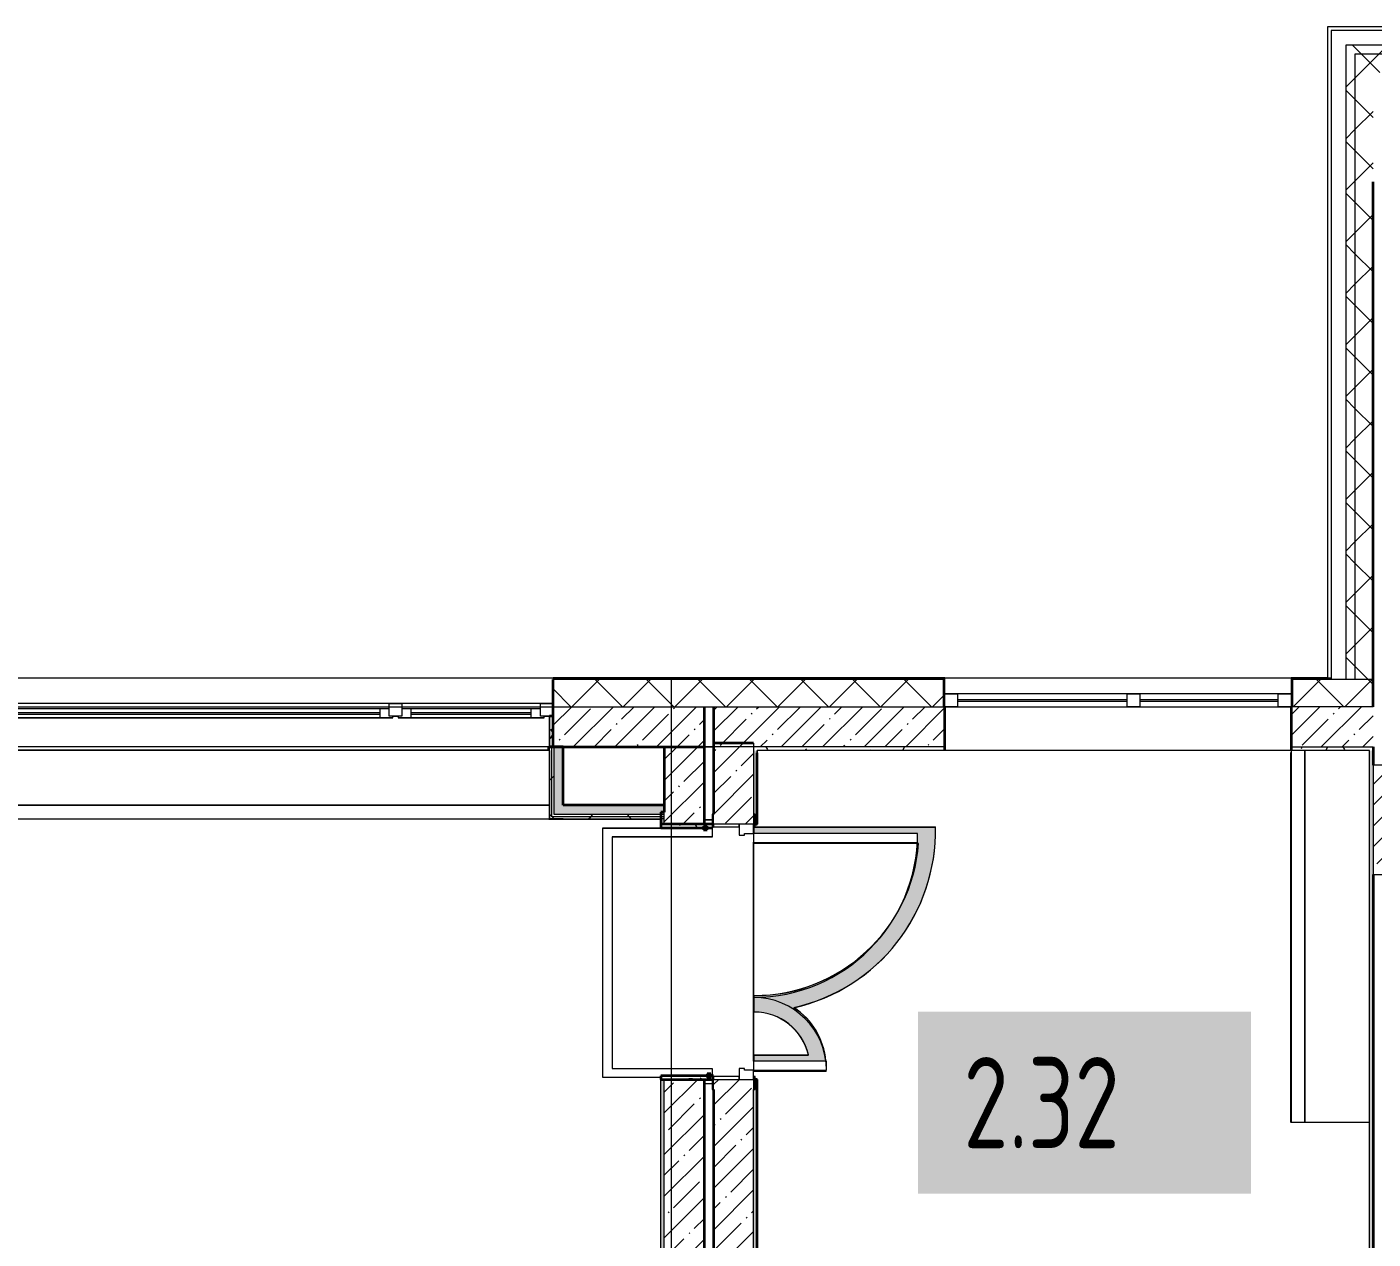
# Model space of a CAD drawing. Header units: millimetres. Extents: x 3914 to 443608, y -156176 to 78197.
# Drawn here: x 209736 to 217124, y -125279 to -118628 of the extents above; entities that cross this region are included whole.
import ezdxf

# ---------------------------------------------------------------- set-up
doc = ezdxf.new("R2010")
doc.units = ezdxf.units.MM
for name, color, linetype, lineweight in [('A-DOOR-1', 7, 'Continuous', 5), ('A-FLOR', 7, 'Continuous', 9), ('A-FLOR-PATT-1', 7, 'Continuous', 5), ('A-GLAZ', 7, 'Continuous', 9), ('A-GLAZ-1', 7, 'Continuous', 5), ('A-WALL', 7, 'Continuous', 5), ('A-WALL-1', 7, 'Continuous', 35), ('I-WALL', 7, 'Continuous', 5), ('S-COLS', 7, 'Continuous', 9), ('S-COLS-1', 7, 'Continuous', 5), ('S-STRS', 7, 'Continuous', 9), ('Оси', 7, 'Continuous', 9)]:
    doc.layers.add(name, color=color, linetype=linetype, lineweight=lineweight)
doc.layers.add('A-DOOR-FRAM-1', color=7, linetype='Continuous', lineweight=5, true_color=0xc0c0c0)
doc.layers.add('A-WALL-FNSH-1', color=9, linetype='Continuous', lineweight=5, true_color=0x808080)
doc.styles.add('СПДС', font='ГОСТ тип А.ttf', dxfattribs={"width": 0.9})
pattern_1 = [(45, (174964.42, -145977.62), (-114.04925, 114.04925), []), (45, (175078.47, -145977.62), (-114.04925, 114.04925), [201.612, -40.322, 6.706, -33.617])]
pattern_2 = [(45, (174964.42, -145977.62), (-141.42136, 141.42136), []), (135, (174964.42, -145977.62), (-141.42136, -141.42136), [])]
pattern_3 = [(0, (174964.42, -145977.62), (243.84, 60.96), [20.117, -162.763, 20.117, -162.763, -975.36]), (0, (174964.42, -145977.62), (243.84, 60.96), [-365.76, 20.117, -345.643, 20.117, -162.763, -426.72]), (0, (174964.42, -145977.62), (243.84, 60.96), [-914.4, 20.117, -101.803, 20.117, -284.683]), (120, (175055.86, -145947.14), (-174.71291, 180.691634), [20.117, -162.763, 20.117, -162.763, -975.36]), (120, (175055.86, -145947.14), (-174.71291, 180.691634), [-365.76, 20.117, -345.643, 20.117, -162.763, -426.72]), (120, (175055.86, -145947.14), (-174.71291, 180.691634), [-914.4, 20.117, -101.803, 20.117, -284.683]), (240, (175086.34, -145825.22), (-69.12709, -241.651634), [20.117, -162.763, 20.117, -162.763, -975.36]), (240, (175086.34, -145825.22), (-69.12709, -241.651634), [-365.76, 20.117, -345.643, 20.117, -162.763, -426.72]), (240, (175086.34, -145825.22), (-69.12709, -241.651634), [-914.4, 20.117, -101.803, 20.117, -284.683])]
pattern_4 = [(45, (174964.42, -145977.62), (-212.132, 212.132), []), (135, (174964.42, -145977.62), (-212.132, -212.132), [])]

# ---------------------------------------------------------------- blocks, each defined once
blk = doc.blocks.new('BSC_Колонна _Прямоугольная - 600х600-V315-Объем проектирования 2 этажа')
at = {"layer": 'S-COLS-1'}
h = blk.add_hatch(dxfattribs=at)
h.set_pattern_fill('FP_68', color=256, style=0, pattern_type=2)
h.set_pattern_definition([(45, (-42460, -23000), (-114.04925, 114.04925), []), (45, (-42345.95, -23000), (-114.04925, 114.04925), [201.613, -40.323, 6.706, -33.617])])
h.paths.add_polyline_path([(-300, -300), (300, -300), (300, 300), (-300, 300), (-300, 156.7)])
for p, q in [((300, 300), (-300, 300)), ((-300, 300), (-300, -300)), ((300, -300), (300, 300)), ((-300, -300), (300, -300))]:
    blk.add_line(p, q, dxfattribs=at)
blk = doc.blocks.new('120_Окно_СКБ_2Ст - 120_Окно_СКБ_2Ст 3100х2500 _мал_створка слева_ 2-V362-Объем проектирования 2 этажа')
at = {"layer": 'A-GLAZ'}
for p, q in [((-1550, -127), (-1550, -57)), ((-1550, -57), (-1480, -57)), ((-1480, -57), (-1480, -127)), ((650, -127), (650, -57)), ((650, -57), (720, -57)), ((720, -57), (720, -127)), ((1480, -127), (1480, -57)), ((1480, -57), (1550, -57)), ((1550, -57), (1550, -127)), ((-1480, -127), (-1550, -127)), ((-1480, -127), (-1500, -127)), ((-1500, -127), (-1500, -137)), ((-1500, -137), (670, -137)), ((670, -137), (-1500, -137)), ((650, -87), (-1480, -87)), ((-1480, -87), (-1480, -127)), ((-1430, -137), (-1430, -87)), ((600, -137), (600, -87)), ((650, -127), (650, -87)), ((720, -127), (650, -127)), ((670, -127), (650, -127)), ((670, -137), (670, -127)), ((720, -127), (700, -127)), ((700, -127), (700, -137)), ((700, -137), (1500, -137)), ((1500, -137), (700, -137)), ((1480, -87), (720, -87)), ((720, -87), (720, -127)), ((770, -137), (770, -87)), ((1430, -137), (1430, -87)), ((1480, -127), (1480, -87)), ((1550, -127), (1480, -127)), ((1500, -127), (1480, -127)), ((1500, -137), (1500, -127))]:
    blk.add_line(p, q, dxfattribs=at)
at = {"layer": 'A-GLAZ-1'}
for p, q in [((1550, -57), (-1550, -57)), ((-1549.8, -127), (-1500, -127)), ((-1430, -107), (600, -107)), ((600, -117), (-1430, -117)), ((670, -127), (700, -127)), ((770, -107), (1430, -107)), ((1430, -117), (770, -117)), ((1500, -127), (1530, -127))]:
    blk.add_line(p, q, dxfattribs=at)
blk = doc.blocks.new('120_Окно_СКБ_2Ст - 120_Окно_СКБ_2Ст 1900х2400 глухое-23537524-Объем проектирования 2 этажа')
at = {"layer": 'A-GLAZ'}
for p, q in [((-950, 5), (-950, 75)), ((-950, 75), (-880, 75)), ((-880, 75), (-880, 5)), ((-120, 5), (-120, 75)), ((-120, 75), (-50, 75)), ((-50, 75), (-50, 5)), ((880, 5), (880, 75)), ((880, 75), (950, 75)), ((950, 75), (950, 5)), ((-880, 5), (-950, 5)), ((-50, 5), (-120, 5)), ((950, 5), (880, 5))]:
    blk.add_line(p, q, dxfattribs=at)
at = {"layer": 'A-GLAZ-1'}
for p, q in [((950, 75), (-950, 75)), ((-950, 5), (950, 5)), ((-120, 45), (-880, 45)), ((-120, 35), (-880, 35)), ((880, 45), (-50, 45)), ((880, 35), (-50, 35))]:
    blk.add_line(p, q, dxfattribs=at)
blk = doc.blocks.new('Зашивка приборов отопления22 - Зашивка приборов отопления-33321747-Объем проектирования 2 этажа')
at = {"layer": 'A-WALL'}
for p, q in [((37267.8, 26888.4), (34187.8, 26888.4)), ((34187.8, 26567.4), (37267.8, 26567.4)), ((37267.8, 26567.4), (34187.8, 26567.4)), ((34187.8, 26492.4), (37267.8, 26492.4))]:
    blk.add_line(p, q, dxfattribs=at)
blk = doc.blocks.new('Зашивка приборов отопления28 - Зашивка приборов отопления-33322877-Объем проектирования 2 этажа')
at = {"layer": 'A-WALL'}
for p, q in [((75381, 485.9), (73341, 485.9)), ((73341, 485.9), (73341, 410.9)), ((73341, 410.9), (73341, 55.9)), ((73341, 410.9), (75381, 410.9)), ((75381, 410.9), (73341.4, 410.9)), ((73341.4, 410.9), (73341.4, 55.9))]:
    blk.add_line(p, q, dxfattribs=at)

msp = doc.modelspace()

# ---------------------------------------------------------------- hatches: boundary and pattern name
at = {"layer": 'A-FLOR-PATT-1'}
h = msp.add_hatch(color=256, dxfattribs=at)
h.paths.add_polyline_path([(213744.6, -124359.6), (214122.3, -124359.6), (214122, -124352.6), (213727.8, -124352.6), (213727.8, -124359.6), (213744.4, -124359.6)])
h.paths.add_polyline_path([(214025, -124302.6), (214120.4, -124302.6), (214120, -124291.3), (214101.9, -124214.2), (214080.7, -124160.9), (214044.9, -124102.8), (213999.5, -124051.7), (213946.1, -124009.2), (214047, -123980.8), (214144.3, -123942), (214237, -123893.2), (214324.1, -123834.9), (214404.6, -123767.8), (214477.5, -123692.6), (214553.4, -123592.2), (214597.8, -123521.3), (214650.3, -123409.1), (214683.7, -123312), (214707, -123211.4), (214719.7, -123108.4), (214722.6, -123018.4), (213727.8, -123018.4), (213727.8, -123052.6), (214624.4, -123052.6), (214624.4, -123102.6), (213727.8, -123102.6), (213727.8, -123108.4), (214630.1, -123108.4), (214616.1, -123211.4), (214590.5, -123312), (214553.4, -123409.1), (214505.5, -123501.3), (214447.3, -123587.4), (214379.6, -123666.2), (214303.4, -123736.8), (214219.5, -123798.2), (214122.3, -123852.5), (214025, -123892.7), (213933.9, -123919.6), (213831.6, -123937.4), (213727.8, -123943.4), (213727.8, -124033.4), (213786, -124039), (213842, -124055.6), (213893.9, -124082.5), (213946.1, -124126.5), (213977.6, -124163.3), (214009.8, -124224.4), (214025, -124269.6), (213727.8, -124269.6), (213727.8, -124302.6), (213915.8, -124302.6)])
at = {"layer": 'A-WALL'}
h = msp.add_hatch(dxfattribs=at)
h.set_pattern_fill('FP_24', color=256, style=0, pattern_type=2)
h.set_pattern_definition(pattern_2)
h.paths.add_polyline_path([(259275.1, -118777.6), (268124.4, -118777.6), (268124.4, -118727.6), (255314.4, -118727.6), (255314.4, -118777.6), (259164.4, -118777.6)])
h.paths.add_polyline_path([(252654.4, -118777.6), (252814.4, -118777.6), (252814.4, -118727.6), (251304.4, -118727.6), (251304.4, -118777.6), (252634.4, -118777.6)])
h.paths.add_polyline_path([(248473.4, -118777.6), (249204.4, -118777.6), (249204.4, -118727.6), (243824.4, -118727.6), (243824.4, -118777.6), (248072.7, -118777.6)])
h.paths.add_polyline_path([(240224.4, -118777.6), (240224.4, -118727.6), (239144.4, -118727.6), (239144.4, -118777.6), (240122.6, -118777.6)])
h.paths.add_polyline_path([(241124.4, -118777.6), (242924.4, -118777.6), (242924.4, -118727.6), (241124.4, -118727.6)])
h.paths.add_polyline_path([(236004.4, -118777.6), (236004.4, -118727.6), (234824.4, -118727.6), (234824.4, -118777.6), (235786.2, -118777.6)])
h.paths.add_polyline_path([(229745.4, -118777.6), (229974.3, -118777.6), (229974.3, -118727.6), (228824.6, -118727.6), (228824.6, -118777.6), (229744.4, -118777.6)])
h.paths.add_polyline_path([(230874.3, -118777.6), (232124.4, -118777.6), (232124.4, -118727.6), (230874.3, -118727.6)])
h.paths.add_polyline_path([(225667.9, -118777.6), (225724.6, -118777.6), (225724.6, -118727.6), (224624.7, -118727.6), (224624.7, -118777.6), (225329.2, -118777.6)])
h.paths.add_polyline_path([(223724.4, -118777.6), (223724.7, -118777.6), (223724.4, -118727.6), (222471.4, -118727.6), (222471.4, -118777.6), (223499.7, -118777.6)])
h.paths.add_polyline_path([(219163.3, -118777.6), (219371.4, -118777.6), (219371.4, -118727.6), (216974.4, -118727.6), (216974.4, -118777.6), (217745.4, -118777.6)])
h = msp.add_hatch(dxfattribs=at)
h.set_pattern_fill('FP_24', color=256, style=0, pattern_type=2)
h.set_pattern_definition(pattern_2)
h.paths.add_polyline_path([(216974.4, -122207.6), (217024.4, -122207.6), (217024.4, -118777.6), (216974.4, -118777.6), (216974.4, -122204.6)])
h = msp.add_hatch(dxfattribs=at)
h.set_pattern_fill('FP_24', color=256, style=0, pattern_type=2)
h.set_pattern_definition(pattern_2)
h.paths.add_polyline_path([(267586.5, -118877.6), (268024.4, -118877.6), (268024.4, -118777.6), (255314.4, -118777.6), (255314.4, -118877.6), (266863.8, -118877.6)])
h.paths.add_polyline_path([(252214.4, -118877.6), (252814.4, -118877.6), (252814.4, -118777.6), (251304.4, -118777.6), (251304.4, -118877.6), (251714.4, -118877.6)])
h.paths.add_polyline_path([(235124.4, -118877.6), (236004.4, -118877.6), (236004.4, -118777.6), (234824.4, -118777.6), (234824.4, -118877.6), (235104.4, -118877.6)])
h.paths.add_polyline_path([(231824.9, -118877.6), (232124.4, -118877.6), (232124.4, -118777.6), (230874.3, -118777.6), (230874.3, -118877.6), (231449.8, -118877.6)])
h.paths.add_polyline_path([(239144.4, -118877.6), (240224.4, -118877.6), (240224.4, -118777.6), (239144.4, -118777.6), (239144.4, -118807.6)])
h.paths.add_polyline_path([(241124.4, -118877.6), (242924.4, -118877.6), (242924.4, -118777.6), (241124.4, -118777.6), (241124.4, -118876.8)])
h.paths.add_polyline_path([(229974.3, -118877.6), (229974.3, -118777.6), (228824.6, -118777.6), (228824.6, -118877.6), (229745.4, -118877.6)])
h.paths.add_polyline_path([(217124.4, -118877.6), (219371.4, -118877.6), (219371.4, -118777.6), (217024.4, -118777.6), (217024.4, -118877.6)])
h.paths.add_polyline_path([(222471.4, -118877.6), (223724.7, -118877.6), (223724.4, -118777.6), (222471.4, -118777.6), (222471.4, -118837.6)])
h.paths.add_polyline_path([(249004.4, -118877.6), (249204.4, -118877.6), (249204.4, -118777.6), (243824.4, -118777.6), (243824.4, -118877.6), (248795.4, -118877.6)])
h.paths.add_polyline_path([(224624.7, -118877.6), (225724.6, -118877.6), (225724.6, -118777.6), (224624.7, -118777.6)])
h = msp.add_hatch(dxfattribs=at)
h.set_pattern_fill('FP_24', color=256, style=0, pattern_type=2)
h.set_pattern_definition(pattern_2)
h.paths.add_polyline_path([(217024.4, -122207.6), (217124.4, -122207.6), (217124.4, -118877.6), (217024.4, -118877.6), (217024.4, -122199.6)])
h = msp.add_hatch(dxfattribs=at)
h.set_pattern_fill('FP_24', color=256, style=0, pattern_type=2)
h.set_pattern_definition(pattern_2)
h.paths.add_polyline_path([(217124.4, -122357.6), (217124.4, -122207.6), (216682.4, -122207.6), (216682.4, -122357.6), (217024.4, -122357.6)])
h.paths.add_polyline_path([(208804.4, -122357.6), (209524.4, -122357.6), (209524.4, -122207.6), (208804.4, -122207.6), (208804.4, -122351.3)])
h.paths.add_polyline_path([(212624.4, -122357.6), (214766.4, -122357.6), (214766.4, -122207.6), (212624.4, -122207.6), (212624.4, -122339.6)])
at = {"layer": 'I-WALL'}
h = msp.add_hatch(dxfattribs=at)
h.set_pattern_fill('FP_1', color=256, style=0, pattern_type=2)
h.set_pattern_definition(pattern_1)
h.paths.add_polyline_path([(209524.4, -122577.6), (209524.4, -122357.6), (208574.4, -122357.6), (208574.4, -122577.6), (209045, -122577.6)])
h.paths.add_polyline_path([(213454.4, -122577.6), (213454.4, -122357.6), (212624.4, -122357.6), (212624.4, -122577.6), (213381.4, -122577.6)])
h = msp.add_hatch(dxfattribs=at)
h.set_pattern_fill('FP_191', color=256, style=0, pattern_type=2)
h.set_pattern_definition(pattern_3)
h.paths.add_polyline_path([(212624.4, -122577.6), (212624.4, -122409.6), (212604.4, -122409.6), (212604.4, -122577.6)])
h = msp.add_hatch(dxfattribs=at)
h.set_pattern_fill('FP_1', color=256, style=0, pattern_type=2)
h.set_pattern_definition(pattern_1)
h.paths.add_polyline_path([(213724.4, -122577.6), (214774.4, -122577.6), (214774.4, -122357.6), (213504.4, -122357.6), (213504.4, -122557.3), (213615.2, -122577.6)])
h.paths.add_polyline_path([(217124.4, -122577.6), (217124.4, -122357.6), (216674.4, -122357.6), (216674.4, -122577.6), (217107.6, -122577.6)])
h = msp.add_hatch(dxfattribs=at)
h.set_pattern_fill('FP_1', color=256, style=0, pattern_type=2)
h.set_pattern_definition(pattern_1)
h.paths.add_polyline_path([(213504.4, -135527.6), (213724.4, -135527.6), (213724.4, -133852.6), (213504.4, -133852.6), (213504.4, -135297.6)])
h.paths.add_polyline_path([(213724.4, -132452.6), (213724.4, -124402.6), (213504.4, -124402.6), (213504.4, -132452.6), (213720, -132452.6)])
h.paths.add_polyline_path([(213716, -123002.6), (213724.4, -123002.6), (213724.4, -122577.6), (213615.2, -122577.6), (213504.4, -122557.3), (213504.4, -123002.6), (213674.4, -123002.6)])
h = msp.add_hatch(dxfattribs=at)
h.set_pattern_fill('FP_192', color=256, style=0, pattern_type=2)
h.set_pattern_definition(pattern_4)
h.paths.add_polyline_path([(212604.4, -122973.6), (212616.9, -122973.6), (212616.9, -122578.6), (212604.4, -122578.6), (212604.4, -122961.1)])
h = msp.add_hatch(dxfattribs=at)
h.set_pattern_fill('FP_192', color=256, style=0, pattern_type=2)
h.set_pattern_definition(pattern_4)
h.paths.add_polyline_path([(212616.9, -122961.1), (212629.4, -122961.1), (212629.4, -122578.6), (212616.9, -122579.6), (212616.9, -122898.6)])
for points in [[(212629.4, -122948.6), (212679.4, -122948.6), (212679.4, -122578.6), (212629.4, -122578.6), (212629.4, -122898.6)], [(212679.4, -122948.6), (213234.4, -122948.6), (213234.4, -122898.6), (212679.4, -122898.6)]]:
    msp.add_hatch(color=256, dxfattribs=at).paths.add_polyline_path(points)
h = msp.add_hatch(dxfattribs=at)
h.set_pattern_fill('FP_1', color=256, style=0, pattern_type=2)
h.set_pattern_definition(pattern_1)
h.paths.add_polyline_path([(213234.4, -134777.6), (213454.4, -134777.6), (213454.4, -133852.6), (213234.4, -133852.6), (213234.4, -133877.6)])
h.paths.add_polyline_path([(213454.4, -132452.6), (213454.4, -124402.6), (213234.4, -124402.6), (213234.4, -132452.6), (213381.4, -132452.6)])
h.paths.add_polyline_path([(213454.4, -123002.6), (213454.4, -122577.6), (213234.4, -122577.6), (213234.4, -123002.6), (213381.4, -123002.6)])
h = msp.add_hatch(dxfattribs=at)
h.set_pattern_fill('FP_191', color=256, style=0, pattern_type=2)
h.set_pattern_definition(pattern_3)
h.paths.add_polyline_path([(217104.4, -122597.6), (217124.4, -122597.6), (217124.4, -122577.6), (216674.4, -122577.6), (216674.4, -122597.6), (216995.1, -122597.6)])
h.paths.add_polyline_path([(214774.4, -122597.6), (214774.4, -122577.6), (213724.4, -122577.6), (213724.4, -122597.6), (214766.4, -122597.6)])
h = msp.add_hatch(dxfattribs=at)
h.set_pattern_fill('FP_191', color=256, style=0, pattern_type=2)
h.set_pattern_definition(pattern_3)
h.paths.add_polyline_path([(213744.4, -130777.6), (213744.4, -124402.6), (213732.4, -124402.6), (213732.4, -124457.6), (213724.4, -124457.6), (213724.4, -130777.6)])
h.paths.add_polyline_path([(213732.4, -123002.6), (213744.4, -123002.6), (213744.4, -122598.6), (213724.4, -122598), (213724.4, -122947.6), (213732.4, -122947.6), (213732.4, -122994.6)])
h = msp.add_hatch(dxfattribs=at)
h.set_pattern_fill('FP_191', color=256, style=0, pattern_type=2)
h.set_pattern_definition(pattern_3)
h.paths.add_polyline_path([(217124.4, -130757.6), (217124.4, -122597.6), (217104.4, -122598.6), (217104.4, -130757.6)])
h = msp.add_hatch(dxfattribs=at)
h.set_pattern_fill('FP_192', color=256, style=0, pattern_type=2)
h.set_pattern_definition(pattern_4)
h.paths.add_polyline_path([(212679.4, -122973.6), (213217.2, -122971.4), (213234.4, -122961.1), (212616.9, -122961.1), (212616.9, -122973.6), (212658.7, -122973.6)])
h = msp.add_hatch(dxfattribs=at)
h.set_pattern_fill('FP_192', color=256, style=0, pattern_type=2)
h.set_pattern_definition(pattern_4)
h.paths.add_polyline_path([(212679.4, -122961.1), (213234.4, -122961.1), (213234.4, -122948.6), (212629.4, -122948.6), (212629.4, -122961.1), (212658.7, -122961.1)])
h = msp.add_hatch(dxfattribs=at)
h.set_pattern_fill('FP_191', color=256, style=0, pattern_type=2)
h.set_pattern_definition(pattern_3)
h.paths.add_polyline_path([(213234.4, -134777.6), (213234.4, -133852.6), (213214.4, -133852.6), (213214.4, -134756.6)])
h.paths.add_polyline_path([(213214.4, -134777.6), (213234.4, -134777.6), (213214.4, -134757.6)])
h.paths.add_polyline_path([(213214.4, -132452.6), (213234.4, -132452.6), (213234.1, -124402.6), (213214.4, -124402.6), (213214.4, -132427.6)])
h.paths.add_polyline_path([(213214.8, -123002.6), (213234.4, -123002.6), (213234.4, -122961.1), (213214.4, -122974.6), (213214.4, -123002.6)])
h = msp.add_hatch(dxfattribs=at)
h.set_pattern_fill('FP_191', color=256, style=0, pattern_type=2)
h.set_pattern_definition(pattern_3)
h.paths.add_polyline_path([(213381.4, -123022.6), (213496.4, -123022.6), (213496.4, -123002.6), (213214.4, -123002.6), (213215, -123022.6), (213234.4, -123022.6)])
h = msp.add_hatch(dxfattribs=at)
h.set_pattern_fill('FP_191', color=256, style=0, pattern_type=2)
h.set_pattern_definition(pattern_3)
h.paths.add_polyline_path([(213242.9, -124402.6), (213496.4, -124402.6), (213497.8, -124387.6), (213504.4, -124387.6), (213503.7, -124382.6), (213214.4, -124382.6), (213214.4, -124402.6), (213234.4, -124402.6)])

# ---------------------------------------------------------------- linework, layer by layer
at = {"layer": 'A-DOOR-1'}
for p, q in [((214624.4, -123052.6), (213724.4, -123052.6)), ((213724.4, -123052.6), (213724.4, -123102.6)), ((214624.4, -123102.6), (214624.4, -123052.6)), ((213724.4, -123102.6), (214624.4, -123102.6)), ((214124.4, -124302.6), (213724.4, -124302.6)), ((213724.4, -124302.6), (213724.4, -124352.6)), ((214124.4, -124352.6), (214124.4, -124302.6)), ((213724.4, -124352.6), (214124.4, -124352.6))]:
    msp.add_line(p, q, dxfattribs=at)
for centre, radius, start, end in [((213724.4, -123052.6), 900, 270, 0), ((213724.4, -124352.6), 400, 0, 90)]:
    msp.add_arc(centre, radius, start, end, dxfattribs=at)
at = {"layer": 'A-DOOR-FRAM-1'}
for p, q in [((213504.4, -122947.6), (213496.4, -122947.6)), ((213496.4, -122947.6), (213496.4, -123017.6)), ((213504.4, -123017.6), (213504.4, -122947.6)), ((213644.4, -123002.6), (213504.4, -123002.6)), ((213504.4, -123002.6), (213504.4, -123017.6)), ((213724.4, -123002.6), (213644.4, -123002.6)), ((213644.4, -123002.6), (213644.4, -123062.6)), ((213644.4, -123017.6), (213644.4, -123002.6)), ((213732.4, -122947.6), (213724.4, -122947.6)), ((213724.4, -122947.6), (213724.4, -123017.6)), ((213724.4, -123052.6), (213724.4, -123002.6)), ((213732.4, -123017.6), (213732.4, -122947.6)), ((213496.4, -123017.6), (213504.4, -123017.6)), ((213504.4, -123017.6), (213644.4, -123017.6)), ((213644.4, -123062.6), (213674.4, -123062.6)), ((213674.4, -123062.6), (213674.4, -123052.6)), ((213674.4, -123052.6), (213724.4, -123052.6)), ((213724.4, -123017.6), (213732.4, -123017.6)), ((213674.4, -124342.6), (213644.4, -124342.6)), ((213644.4, -124342.6), (213644.4, -124402.6)), ((213674.4, -124352.6), (213674.4, -124342.6)), ((213496.4, -124387.6), (213496.4, -124457.6)), ((213504.4, -124387.6), (213496.4, -124387.6)), ((213504.4, -124387.6), (213504.4, -124402.6)), ((213644.4, -124387.6), (213504.4, -124387.6)), ((213504.4, -124457.6), (213504.4, -124387.6)), ((213504.4, -124402.6), (213644.4, -124402.6)), ((213644.4, -124402.6), (213644.4, -124387.6)), ((213644.4, -124402.6), (213724.4, -124402.6)), ((213724.4, -124352.6), (213674.4, -124352.6)), ((213724.4, -124402.6), (213724.4, -124352.6)), ((213724.4, -124387.6), (213724.4, -124457.6)), ((213732.4, -124387.6), (213724.4, -124387.6)), ((213732.4, -124457.6), (213732.4, -124387.6)), ((213496.4, -124457.6), (213504.4, -124457.6)), ((213724.4, -124457.6), (213732.4, -124457.6))]:
    msp.add_line(p, q, dxfattribs=at)
at = {"layer": 'A-FLOR'}
for p, q in [((212604.4, -122596.7), (209524.4, -122596.7)), ((212604.4, -122597.6), (209524.4, -122597.6)), ((213454.4, -122576.7), (213504.4, -122576.7)), ((213454.4, -122577.6), (213504.4, -122577.6)), ((209524.4, -122897.7), (212604.4, -122897.7)), ((209524.4, -122898.6), (212604.4, -122898.6)), ((212604.4, -122973.7), (213214.4, -122973.7)), ((212604.4, -122974.6), (213214.4, -122974.6)), ((213214.4, -122973.7), (213214.4, -122976.7)), ((213214.4, -122974.6), (213214.4, -122977.6)), ((213454.4, -122976.7), (213496.4, -122976.7)), ((213454.4, -122977.6), (213496.4, -122977.6)), ((212897.8, -124392.2), (212897.8, -123022.3)), ((212897.8, -123022.3), (213449.4, -123022.3)), ((212897.8, -124393.2), (212897.8, -123023.3)), ((212897.8, -123023.3), (213449.4, -123023.3)), ((213497.8, -123072.3), (212947.8, -123072.3)), ((212947.8, -123072.3), (212947.8, -124342.2)), ((213497.8, -123073.3), (212947.8, -123073.3)), ((212947.8, -123073.3), (212947.8, -124343.2)), ((213469.4, -123022.3), (213497.8, -123022.3)), ((213469.4, -123023.3), (213497.8, -123023.3)), ((213497.8, -123022.3), (213497.8, -123072.3)), ((213497.8, -123023.3), (213497.8, -123073.3)), ((213727.8, -123051.7), (213727.8, -123017.5)), ((213727.8, -123017.5), (214722.6, -123017.5)), ((213727.8, -123052.6), (213727.8, -123018.4)), ((213727.8, -123018.4), (214722.6, -123018.4)), ((213724.4, -124301.7), (213724.4, -123101.7)), ((213724.4, -124302.6), (213724.4, -123102.6)), ((213727.8, -123107.5), (213727.8, -123101.7)), ((213727.8, -123108.4), (213727.8, -123102.6)), ((214630.1, -123107.5), (213727.8, -123107.5)), ((214630.1, -123108.4), (213727.8, -123108.4)), ((213727.8, -124032.4), (213727.8, -123942.4)), ((213727.8, -124033.4), (213727.8, -123943.4)), ((213727.8, -124301.7), (213727.8, -124268.6)), ((213727.8, -124268.6), (214025, -124268.6)), ((213727.8, -124302.6), (213727.8, -124269.6)), ((213727.8, -124269.6), (214025, -124269.6)), ((212947.8, -124342.2), (213497.8, -124342.2)), ((212947.8, -124343.2), (213497.8, -124343.2)), ((213497.8, -124342.2), (213497.8, -124381.7)), ((213497.8, -124343.2), (213497.8, -124382.6)), ((213214.4, -124392.2), (212897.8, -124392.2)), ((213214.4, -124393.2), (212897.8, -124393.2)), ((213727.8, -124358.6), (213727.8, -124351.7)), ((213727.8, -124359.6), (213727.8, -124352.6)), ((214122.3, -124358.6), (213727.8, -124358.6)), ((214122.3, -124359.6), (213727.8, -124359.6)), ((213496.4, -124426.7), (213454.4, -124426.7)), ((213496.4, -124427.6), (213454.4, -124427.6))]:
    msp.add_line(p, q, dxfattribs=at)
for centre, radius, start, end in [((213727.8, -123037.4), 995, 282.67054, 1.1511), ((213727.8, -123037.4), 995, 282.67054, 1.1511), ((213727.8, -123038.4), 995, 282.67054, 1.1511), ((213727.8, -123038.4), 995, 282.67054, 1.1511), ((213727.8, -123037.4), 905, 270, 355.56313), ((213727.8, -123037.4), 905, 270, 355.56313), ((213727.8, -123038.4), 905, 270, 355.56313), ((213727.8, -123038.4), 905, 270, 355.56313), ((213727.8, -124337.4), 305, 13.0427, 90), ((213727.8, -124337.4), 305, 13.0427, 90), ((213727.8, -124338.4), 305, 13.0427, 90), ((213727.8, -124338.4), 305, 13.0427, 90), ((213727.8, -124337.4), 395, 5.20117, 56.45952), ((213727.8, -124337.4), 395, 5.20117, 56.45952), ((213727.8, -124338.4), 395, 5.20117, 56.45952), ((213727.8, -124338.4), 395, 5.20117, 56.45952), ((213727.8, -124337.4), 395, 356.92799, 357.93552), ((213727.8, -124337.4), 395, 356.92799, 357.93552), ((213727.8, -124338.4), 395, 356.92799, 357.93552), ((213727.8, -124338.4), 395, 356.92799, 357.93552)]:
    msp.add_arc(centre, radius, start, end, dxfattribs=at)
at = {"layer": 'A-WALL'}
for p, q in [((216894.4, -118647.6), (216894.4, -122207.6)), ((219371.4, -118647.6), (216894.4, -118647.6)), ((216974.4, -118727.6), (216974.4, -122207.6)), ((219371.4, -118727.6), (216974.4, -118727.6)), ((217024.4, -118777.6), (217024.4, -122207.6)), ((219371.4, -118777.6), (217024.4, -118777.6)), ((209524.4, -122199.6), (212624.4, -122199.6)), ((214774.4, -122199.6), (216674.4, -122199.6)), ((216874.4, -122199.6), (216894.4, -122199.6)), ((214769.4, -122204.6), (212624.4, -122204.6)), ((214766.4, -122207.6), (212624.4, -122207.6)), ((214766.4, -122357.6), (214766.4, -122207.6)), ((214769.4, -122357.6), (214769.4, -122204.6)), ((216679.4, -122204.6), (216679.4, -122357.6)), ((216894.4, -122204.6), (216679.4, -122204.6)), ((216682.4, -122207.6), (216682.4, -122357.6)), ((217124.4, -122207.6), (216682.4, -122207.6)), ((208574.4, -122357.6), (214774.4, -122357.6)), ((217124.4, -122357.6), (216674.4, -122357.6)), ((213724.4, -122557.3), (213724.4, -122947.6)), ((212604.4, -122973.6), (212604.4, -122578.6)), ((212616.9, -122961.1), (212616.9, -122578.6)), ((212629.4, -122948.6), (212629.4, -122578.6)), ((214774.4, -122577.6), (213504.4, -122577.6)), ((214774.4, -122597.6), (213744.4, -122597.6)), ((213744.4, -122610.6), (213744.4, -122598.6)), ((216674.4, -122577.6), (217124.4, -122577.6)), ((217104.4, -130757.6), (217104.4, -122598.6)), ((213234.4, -123002.6), (213234.4, -122936.1)), ((213234.4, -122961.1), (212616.9, -122961.1)), ((213234.4, -122948.6), (212629.4, -122948.6)), ((212679.4, -122973.6), (213213.4, -122973.6)), ((213234.4, -122973.6), (213213.4, -122973.6)), ((213234.4, -132472.6), (213234.4, -124402.6)), ((213724.4, -130757.6), (213724.4, -124457.6))]:
    msp.add_line(p, q, dxfattribs=at)
at = {"layer": 'A-WALL-1'}
for p, q in [((217124.4, -122357.6), (217124.4, -119477.6)), ((212624.4, -122577.6), (212624.4, -122207.6)), ((212624.4, -122409.6), (212604.4, -122409.6)), ((213454.4, -123002.6), (213454.4, -122357.6)), ((213504.4, -122357.6), (213504.4, -122947.6)), ((214774.4, -122597.6), (214774.4, -122357.6)), ((216674.4, -122357.6), (216674.4, -122597.6)), ((213724.4, -122557.3), (213504.4, -122557.3)), ((212604.4, -122577.6), (213454.4, -122577.6)), ((212679.4, -122578.6), (212604.4, -122578.6)), ((212679.4, -122898.6), (212679.4, -122578.6)), ((213234.4, -122577.6), (213234.4, -122936.1)), ((213744.4, -123002.6), (213744.4, -122610.6)), ((217124.4, -122577.6), (217124.4, -122677.6)), ((213234.4, -122898.6), (212679.4, -122898.6)), ((213214.4, -122936.1), (213214.4, -123022.6)), ((213234.4, -122936.1), (213214.4, -122936.1)), ((213496.4, -123002.6), (213214.4, -123002.6)), ((213449.4, -123012.6), (213449.4, -123032.6)), ((213469.4, -123012.6), (213449.4, -123012.6)), ((213469.4, -123032.6), (213469.4, -123012.6)), ((213732.4, -123002.6), (213744.4, -123002.6)), ((213214.4, -123022.6), (213496.4, -123022.6)), ((213449.4, -123032.6), (213469.4, -123032.6)), ((213496.4, -123022.6), (213496.4, -123017.6)), ((217124.4, -123277.6), (217124.4, -128677.6)), ((213214.4, -124382.6), (213214.4, -124402.6)), ((213504.4, -124382.6), (213214.4, -124382.6)), ((213214.4, -124402.6), (213496.4, -124402.6)), ((213454.4, -132452.6), (213454.4, -124402.6)), ((213489.4, -124372.6), (213469.4, -124372.6)), ((213469.4, -124372.6), (213469.4, -124392.6)), ((213469.4, -124392.6), (213489.4, -124392.6)), ((213489.4, -124392.6), (213489.4, -124372.6)), ((213504.4, -124387.6), (213504.4, -124382.6)), ((213744.4, -124402.6), (213732.4, -124402.6)), ((213744.4, -130777.6), (213744.4, -124402.6)), ((213504.4, -124457.6), (213504.4, -132397.6))]:
    msp.add_line(p, q, dxfattribs=at)
at = {"layer": 'A-WALL-FNSH-1'}
for p, q in [((216874.4, -118627.6), (216874.4, -122199.6)), ((219371.4, -118627.6), (216874.4, -118627.6)), ((214774.4, -122199.6), (212624.4, -122199.6)), ((212624.4, -122199.6), (212624.4, -122207.6)), ((214774.4, -122357.6), (214774.4, -122199.6)), ((216874.4, -122199.6), (216674.4, -122199.6)), ((216674.4, -122199.6), (216674.4, -122357.6)), ((212604.4, -122409.6), (212603.4, -122409.6)), ((212603.4, -122409.6), (212603.4, -122577.6)), ((212604.4, -122577.6), (212604.4, -122409.6)), ((212603.4, -122577.6), (212604.4, -122577.6)), ((212603.4, -122598.6), (212603.4, -122978.1)), ((212604.4, -122598.6), (212603.4, -122598.6)), ((213745.4, -123002.6), (213745.4, -122598.6)), ((214774.4, -122598.6), (214774.4, -122597.6)), ((217104.4, -122597.6), (216674.4, -122597.6)), ((216674.4, -122597.6), (216674.4, -122598.6)), ((217103.4, -122598.6), (217103.4, -130757.6)), ((212603.4, -122978.1), (212604.4, -122978.1)), ((212679.4, -122973.6), (212604.4, -122973.6)), ((212604.4, -122978.1), (212604.4, -122974.6)), ((213213.4, -122974.6), (213213.4, -123002.6)), ((213213.4, -123002.6), (213214.4, -123002.6)), ((213744.4, -123002.6), (213745.4, -123002.6)), ((213214.4, -124402.6), (213213.4, -124402.6)), ((213214.4, -132452.6), (213214.4, -124402.6)), ((213745.4, -124402.6), (213744.4, -124402.6))]:
    msp.add_line(p, q, dxfattribs=at)
at = {"layer": 'I-WALL'}
for p, q in [((212603.4, -122598.6), (209525.4, -122598.6)), ((212603.4, -122577.6), (212594.4, -122577.6)), ((212594.4, -122577.6), (212594.4, -122597.6)), ((213744.4, -122597.6), (213744.4, -122598.6)), ((217104.4, -122598.6), (213744.4, -122598.6)), ((216674.4, -122597.6), (214774.4, -122597.6)), ((216673.4, -124637.6), (216673.4, -122608.6)), ((216674.4, -122608.6), (216673.4, -122608.6)), ((217104.4, -122598.6), (217104.4, -122597.6)), ((209525.4, -122973.6), (212604.4, -122973.6)), ((212604.4, -122974.6), (209525.4, -122974.6)), ((212615.4, -122973.6), (212615.4, -122974.6)), ((213745.4, -124402.6), (213745.4, -125377.6)), ((216674.4, -124637.6), (216673.4, -124637.6)), ((216673.9, -124637.6), (216673.9, -124638.6)), ((217093.4, -124638.6), (216673.9, -124638.6)), ((216749.4, -124637.6), (217093.4, -124637.6)), ((217093.4, -124637.6), (217093.4, -124638.6)), ((217103.4, -125066.5), (217104.4, -125066.5)), ((217104.4, -125157.2), (217103.4, -125157.2))]:
    msp.add_line(p, q, dxfattribs=at)
at = {"layer": 'S-STRS'}
msp.add_line((213724.4, -123102.6), (213724.4, -124302.6), dxfattribs=at)
at = {"layer": 'Оси'}
msp.add_lwpolyline([(213274.4, -147883.9), (213274.4, -142883.9), (213274.4, -127199.9), (213274.4, -122199.9)], dxfattribs=at)

# ---------------------------------------------------------------- block references
at = {"layer": 'A-GLAZ', "color": 3}
msp.add_blockref('120_Окно_СКБ_2Ст - 120_Окно_СКБ_2Ст 3100х2500 _мал_створка слева_ 2-V362-Объем проектирования 2 этажа', (211074.4, -122282.6), dxfattribs=at)
at = {"layer": 'A-GLAZ', "color": 3, "rotation": 180}
msp.add_blockref('120_Окно_СКБ_2Ст - 120_Окно_СКБ_2Ст 1900х2400 глухое-23537524-Объем проектирования 2 этажа', (215724.4, -122282.6), dxfattribs=at)
at = {"layer": 'A-WALL'}
msp.add_blockref('Зашивка приборов отопления22 - Зашивка приборов отопления-33321747-Объем проектирования 2 этажа', (175336.6, -149466), dxfattribs=at)
at = {"layer": 'A-WALL', "rotation": 89.9999999999998}
msp.add_blockref('Зашивка приборов отопления28 - Зашивка приборов отопления-33322877-Объем проектирования 2 этажа', (217160.3, -197978.6), dxfattribs=at)
at = {"layer": 'S-COLS'}
msp.add_blockref('BSC_Колонна _Прямоугольная - 600х600-V315-Объем проектирования 2 этажа', (217424.4, -122977.6), dxfattribs=at)

# ---------------------------------------------------------------- texts
at = {"insert": (214876.1, -124280.3), "char_height": 500, "width": 1327.594, "attachment_point": 1, "style": 'СПДС', "bg_fill": 1, "box_fill_scale": 1.5, "bg_fill_color": 7, "bg_fill_true_color": 16777215, "bg_fill_transparency": 0}
msp.add_mtext('2.32', dxfattribs=at)

doc.saveas('drawing.dxf')
